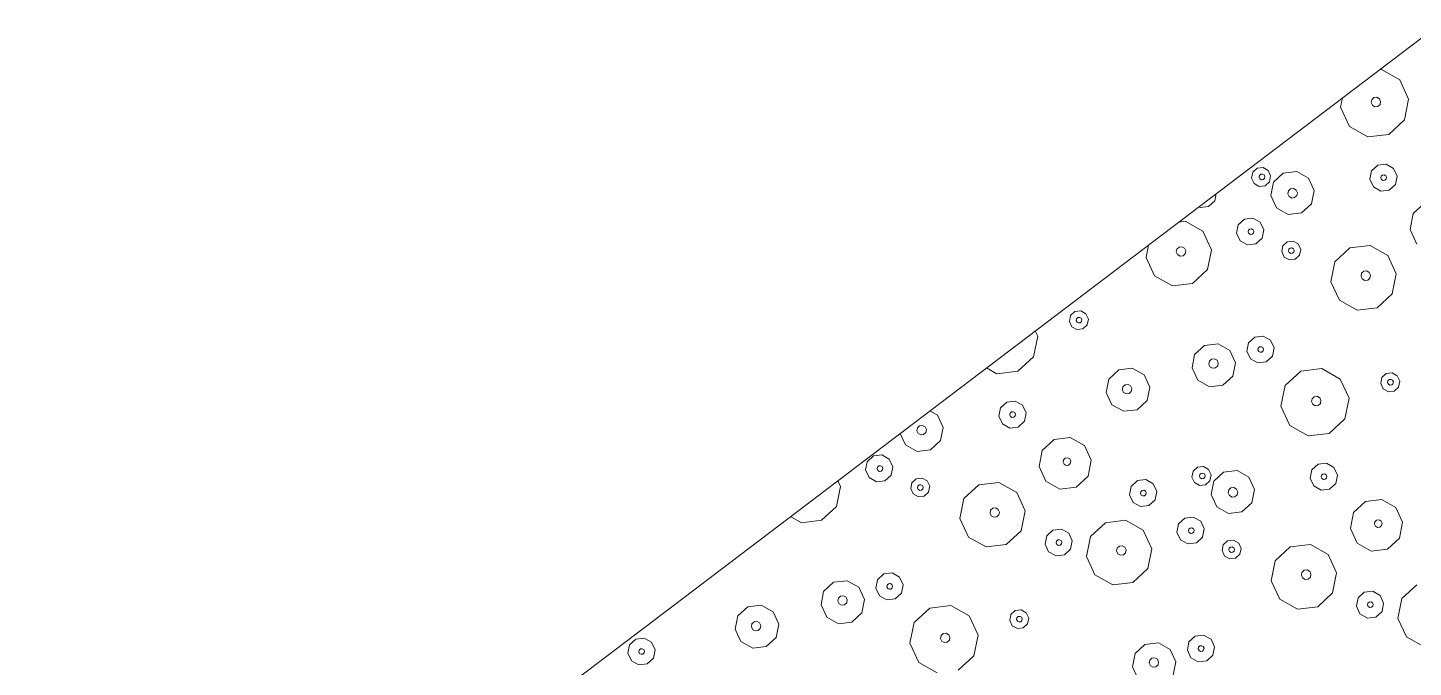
# Model space of a CAD drawing. Header units: metres. Extents: x -2858 to 512, y -1995 to 1252.
# Drawn here: x -482.28 to -474.19, y -193.64 to -189.9 of the extents above; entities that cross this region are included whole.
import ezdxf

# ---------------------------------------------------------------- set-up
doc = ezdxf.new("R2010")
doc.units = ezdxf.units.M
doc.layers.add('Calque commun', color=7, linetype='Continuous')

# ---------------------------------------------------------------- blocks, each defined once
blk = doc.blocks.new('pattern')
at = {"layer": 'Calque commun', "color": 54, "linetype": 'Continuous', "lineweight": 9}
for p, q in [((107.9762, 102.6343), (108.002, 102.5185)), ((108.002, 102.5185), (107.9548, 102.4097)), ((107.8526, 102.3493), (107.7345, 102.3606)), ((107.9548, 102.4097), (107.8526, 102.3493)), ((107.9231, 102.2424), (107.9428, 102.2878)), ((107.9428, 102.2878), (107.9854, 102.3129)), ((107.9854, 102.3129), (108.0346, 102.3082)), ((108.0346, 102.3082), (108.0716, 102.2755)), ((108.0716, 102.2755), (108.0824, 102.2272)), ((107.9339, 102.1942), (107.9231, 102.2424)), ((107.9709, 102.1614), (107.9339, 102.1942)), ((107.9853, 102.2373), (107.9894, 102.2468)), ((107.9876, 102.2272), (107.9853, 102.2373)), ((107.9953, 102.2203), (107.9876, 102.2272)), ((107.9894, 102.2468), (107.9984, 102.2521)), ((108.0057, 102.2193), (107.9953, 102.2203)), ((107.9984, 102.2521), (108.0087, 102.2511)), ((108.0146, 102.2246), (108.0057, 102.2193)), ((108.0087, 102.2511), (108.0165, 102.2442)), ((108.0188, 102.2341), (108.0146, 102.2246)), ((108.0165, 102.2442), (108.0188, 102.2341)), ((108.0627, 102.1819), (108.0201, 102.1567)), ((108.0824, 102.2272), (108.0627, 102.1819)), ((107.5178, 102.0558), (107.5996, 102.1041)), ((107.5996, 102.1041), (107.6941, 102.0951)), ((108.0201, 102.1567), (107.9709, 102.1614)), ((107.4801, 101.9687), (107.5178, 102.0558)), ((107.6941, 102.0951), (107.7653, 102.0322)), ((107.7653, 102.0322), (107.7859, 101.9396)), ((107.9954, 101.9659), (108.0976, 102.0262)), ((108.0976, 102.0262), (108.2157, 102.0149)), ((107.5007, 101.876), (107.4801, 101.9687)), ((107.5963, 101.9573), (107.6018, 101.97)), ((107.5993, 101.9438), (107.5963, 101.9573)), ((107.6097, 101.9347), (107.5993, 101.9438)), ((107.6018, 101.97), (107.6137, 101.9771)), ((107.6137, 101.9771), (107.6275, 101.9758)), ((107.6354, 101.9404), (107.6235, 101.9333)), ((107.6275, 101.9758), (107.6379, 101.9666)), ((107.6409, 101.9531), (107.6354, 101.9404)), ((107.6379, 101.9666), (107.6409, 101.9531)), ((107.7859, 101.9396), (107.7481, 101.8525)), ((107.9482, 101.857), (107.9954, 101.9659)), ((108.2157, 102.0149), (108.3046, 101.9364)), ((107.5719, 101.8132), (107.5007, 101.876)), ((107.6235, 101.9333), (107.6097, 101.9347)), ((108.0935, 101.8428), (108.1003, 101.8587)), ((108.1003, 101.8587), (108.1152, 101.8675)), ((108.1152, 101.8675), (108.1325, 101.8658)), ((108.1325, 101.8658), (108.1454, 101.8544)), ((108.3046, 101.9364), (108.3304, 101.8206)), ((107.6664, 101.8042), (107.5719, 101.8132)), ((107.7481, 101.8525), (107.6664, 101.8042)), ((107.974, 101.7412), (107.9482, 101.857)), ((108.0972, 101.8259), (108.0935, 101.8428)), ((108.1102, 101.8144), (108.0972, 101.8259)), ((108.1274, 101.8128), (108.1102, 101.8144)), ((108.1423, 101.8216), (108.1274, 101.8128)), ((108.1492, 101.8375), (108.1423, 101.8216)), ((108.1454, 101.8544), (108.1492, 101.8375)), ((108.3304, 101.8206), (108.2832, 101.7117)), ((108.0629, 101.6626), (107.974, 101.7412)), ((108.2832, 101.7117), (108.1811, 101.6514)), ((108.7726, 101.6776), (108.7923, 101.7229)), ((108.7923, 101.7229), (108.8348, 101.7481)), ((108.8348, 101.7481), (108.884, 101.7434)), ((108.884, 101.7434), (108.9211, 101.7107)), ((108.9211, 101.7107), (108.9319, 101.6624)), ((108.1811, 101.6514), (108.0629, 101.6626)), ((108.7833, 101.6293), (108.7726, 101.6776)), ((108.8204, 101.5966), (108.7833, 101.6293)), ((108.8348, 101.6725), (108.8389, 101.682)), ((108.837, 101.6623), (108.8348, 101.6725)), ((108.8448, 101.6555), (108.837, 101.6623)), ((108.8389, 101.682), (108.8479, 101.6873)), ((108.8552, 101.6545), (108.8448, 101.6555)), ((108.8479, 101.6873), (108.8582, 101.6863)), ((108.8641, 101.6598), (108.8552, 101.6545)), ((108.8582, 101.6863), (108.866, 101.6794)), ((108.8682, 101.6693), (108.8641, 101.6598)), ((108.866, 101.6794), (108.8682, 101.6693)), ((108.9122, 101.617), (108.8696, 101.5919)), ((108.9319, 101.6624), (108.9122, 101.617)), ((109.0073, 101.6126), (109.0754, 101.6528)), ((107.5461, 101.5431), (107.5657, 101.5885)), ((107.5568, 101.4949), (107.5461, 101.5431)), ((107.5657, 101.5885), (107.6083, 101.6136)), ((107.6083, 101.6136), (107.6575, 101.6089)), ((107.6083, 101.538), (107.6124, 101.5475)), ((107.6105, 101.5279), (107.6083, 101.538)), ((107.6124, 101.5475), (107.6213, 101.5528)), ((107.6213, 101.5528), (107.6317, 101.5518)), ((107.6317, 101.5518), (107.6394, 101.545)), ((107.6417, 101.5348), (107.6376, 101.5253)), ((107.6394, 101.545), (107.6417, 101.5348)), ((107.6575, 101.6089), (107.6946, 101.5762)), ((107.6946, 101.5762), (107.7053, 101.528)), ((108.8696, 101.5919), (108.8204, 101.5966)), ((108.9758, 101.54), (109.0073, 101.6126)), ((108.993, 101.4628), (108.9758, 101.54)), ((109.0688, 101.5226), (109.0757, 101.5385)), ((109.0757, 101.5385), (109.0906, 101.5473)), ((109.0906, 101.5473), (109.1078, 101.5457)), ((109.1078, 101.5457), (109.1208, 101.5342)), ((106.9012, 101.4619), (106.915, 101.4937)), ((106.9087, 101.4281), (106.9012, 101.4619)), ((106.915, 101.4937), (106.9448, 101.5113)), ((106.939, 101.4591), (106.9431, 101.4686)), ((106.9412, 101.4489), (106.939, 101.4591)), ((106.9431, 101.4686), (106.9521, 101.4739)), ((106.9448, 101.5113), (106.9792, 101.508)), ((106.9521, 101.4739), (106.9624, 101.4729)), ((106.9624, 101.4729), (106.9702, 101.466)), ((106.9724, 101.4559), (106.9683, 101.4463)), ((106.9702, 101.466), (106.9724, 101.4559)), ((106.9792, 101.508), (107.0052, 101.4851)), ((107.0052, 101.4851), (107.0127, 101.4513)), ((107.5939, 101.4622), (107.5568, 101.4949)), ((107.6431, 101.4575), (107.5939, 101.4622)), ((107.6183, 101.521), (107.6105, 101.5279)), ((107.6286, 101.52), (107.6183, 101.521)), ((107.6376, 101.5253), (107.6286, 101.52)), ((107.6857, 101.4826), (107.6431, 101.4575)), ((107.7053, 101.528), (107.6857, 101.4826)), ((108.2463, 101.4232), (108.26, 101.4549)), ((108.26, 101.4549), (108.2898, 101.4725)), ((108.2898, 101.4725), (108.3243, 101.4692)), ((108.3243, 101.4692), (108.3502, 101.4463)), ((109.0523, 101.4104), (108.993, 101.4628)), ((109.0726, 101.5057), (109.0688, 101.5226)), ((109.0856, 101.4943), (109.0726, 101.5057)), ((109.1028, 101.4927), (109.0856, 101.4943)), ((109.1177, 101.5014), (109.1028, 101.4927)), ((109.1246, 101.5173), (109.1177, 101.5014)), ((109.1208, 101.5342), (109.1246, 101.5173)), ((109.2307, 101.5157), (109.1992, 101.4431)), ((106.9347, 101.4052), (106.9087, 101.4281)), ((106.9691, 101.4019), (106.9347, 101.4052)), ((106.949, 101.442), (106.9412, 101.4489)), ((106.9594, 101.4411), (106.949, 101.442)), ((106.9683, 101.4463), (106.9594, 101.4411)), ((106.9989, 101.4195), (106.9691, 101.4019)), ((107.0127, 101.4513), (106.9989, 101.4195)), ((107.1867, 101.3393), (107.2931, 101.4022)), ((107.2931, 101.4022), (107.4162, 101.3904)), ((107.4162, 101.3904), (107.5088, 101.3086)), ((108.2538, 101.3894), (108.2463, 101.4232)), ((108.2797, 101.3665), (108.2538, 101.3894)), ((108.2857, 101.4204), (108.2898, 101.4299)), ((108.288, 101.4103), (108.2857, 101.4204)), ((108.2958, 101.4034), (108.288, 101.4103)), ((108.2898, 101.4299), (108.2988, 101.4352)), ((108.3061, 101.4024), (108.2958, 101.4034)), ((108.2988, 101.4352), (108.3091, 101.4342)), ((108.315, 101.4077), (108.3061, 101.4024)), ((108.3091, 101.4342), (108.3169, 101.4274)), ((108.344, 101.3808), (108.3142, 101.3632)), ((108.3192, 101.4172), (108.315, 101.4077)), ((108.3169, 101.4274), (108.3192, 101.4172)), ((108.3578, 101.4126), (108.344, 101.3808)), ((108.3502, 101.4463), (108.3578, 101.4126)), ((109.1311, 101.4029), (109.0523, 101.4104)), ((109.1992, 101.4431), (109.1311, 101.4029)), ((107.1375, 101.2259), (107.1867, 101.3393)), ((107.5088, 101.3086), (107.5357, 101.188)), ((107.9513, 101.2839), (108.0194, 101.3241)), ((108.0194, 101.3241), (108.0982, 101.3166)), ((108.0982, 101.3166), (108.1575, 101.2642)), ((108.3142, 101.3632), (108.2797, 101.3665)), ((107.1644, 101.1053), (107.1375, 101.2259)), ((107.2987, 101.2102), (107.3056, 101.2261)), ((107.3056, 101.2261), (107.3205, 101.2348)), ((107.3205, 101.2348), (107.3377, 101.2332)), ((107.3377, 101.2332), (107.3507, 101.2218)), ((107.3507, 101.2218), (107.3545, 101.2049)), ((107.9198, 101.2113), (107.9513, 101.2839)), ((107.937, 101.1341), (107.9198, 101.2113)), ((108.0201, 101.2036), (108.027, 101.2195)), ((108.027, 101.2195), (108.0419, 101.2283)), ((108.0419, 101.2283), (108.0591, 101.2266)), ((108.0591, 101.2266), (108.0721, 101.2152)), ((108.0721, 101.2152), (108.0758, 101.1983)), ((108.1575, 101.2642), (108.1747, 101.187)), ((108.2994, 101.1729), (108.319, 101.2182)), ((108.319, 101.2182), (108.3616, 101.2434)), ((108.3616, 101.2434), (108.4108, 101.2387)), ((108.4108, 101.2387), (108.4479, 101.206)), ((107.3025, 101.1933), (107.2987, 101.2102)), ((107.3155, 101.1818), (107.3025, 101.1933)), ((107.3327, 101.1802), (107.3155, 101.1818)), ((107.3476, 101.189), (107.3327, 101.1802)), ((107.3545, 101.2049), (107.3476, 101.189)), ((107.5357, 101.188), (107.4865, 101.0746)), ((107.9963, 101.0817), (107.937, 101.1341)), ((108.0238, 101.1867), (108.0201, 101.2036)), ((108.0368, 101.1753), (108.0238, 101.1867)), ((108.054, 101.1736), (108.0368, 101.1753)), ((108.0689, 101.1824), (108.054, 101.1736)), ((108.0758, 101.1983), (108.0689, 101.1824)), ((108.1747, 101.187), (108.1432, 101.1144)), ((108.3101, 101.1246), (108.2994, 101.1729)), ((108.3603, 101.1707), (108.3644, 101.1802)), ((108.3625, 101.1605), (108.3603, 101.1707)), ((108.3703, 101.1537), (108.3625, 101.1605)), ((108.3644, 101.1802), (108.3733, 101.1855)), ((108.3806, 101.1527), (108.3703, 101.1537)), ((108.3733, 101.1855), (108.3837, 101.1845)), ((108.3896, 101.158), (108.3806, 101.1527)), ((108.3837, 101.1845), (108.3915, 101.1776)), ((108.3937, 101.1675), (108.3896, 101.158)), ((108.3915, 101.1776), (108.3937, 101.1675)), ((108.4586, 101.1577), (108.439, 101.1123)), ((108.4479, 101.206), (108.4586, 101.1577)), ((106.415, 100.9518), (106.4622, 101.0607)), ((106.4622, 101.0607), (106.5644, 101.121)), ((106.5644, 101.121), (106.6825, 101.1097)), ((106.6825, 101.1097), (106.7715, 101.0312)), ((107.257, 101.0234), (107.1644, 101.1053)), ((107.4865, 101.0746), (107.3801, 101.0117)), ((108.0751, 101.0742), (107.9963, 101.0817)), ((108.0576, 101.0374), (108.0874, 101.055)), ((108.1432, 101.1144), (108.0751, 101.0742)), ((108.0874, 101.055), (108.1219, 101.0517)), ((108.1219, 101.0517), (108.1478, 101.0288)), ((108.3472, 101.0919), (108.3101, 101.1246)), ((108.3964, 101.0872), (108.3472, 101.0919)), ((108.439, 101.1123), (108.3964, 101.0872)), ((108.5622, 100.9586), (108.6094, 101.0675)), ((108.6094, 101.0675), (108.7116, 101.1278)), ((108.7116, 101.1278), (108.8297, 101.1165)), ((108.8297, 101.1165), (108.9187, 101.038)), ((106.2527, 101.0344), (106.215, 100.9473)), ((106.7715, 101.0312), (106.7973, 100.9154)), ((107.3801, 101.0117), (107.257, 101.0234)), ((108.0439, 101.0057), (108.0576, 101.0374)), ((108.0514, 100.9719), (108.0439, 101.0057)), ((108.0773, 100.949), (108.0514, 100.9719)), ((108.0795, 101.0053), (108.0836, 101.0148)), ((108.0818, 100.9951), (108.0795, 101.0053)), ((108.0896, 100.9883), (108.0818, 100.9951)), ((108.0836, 101.0148), (108.0926, 101.0201)), ((108.0999, 100.9873), (108.0896, 100.9883)), ((108.0926, 101.0201), (108.1029, 101.0191)), ((108.1088, 100.9926), (108.0999, 100.9873)), ((108.1029, 101.0191), (108.1107, 101.0122)), ((108.113, 101.0021), (108.1088, 100.9926)), ((108.1107, 101.0122), (108.113, 101.0021)), ((108.1554, 100.995), (108.1416, 100.9633)), ((108.1478, 101.0288), (108.1554, 100.995)), ((108.7144, 100.9602), (108.7293, 100.969)), ((108.7293, 100.969), (108.7465, 100.9674)), ((108.9187, 101.038), (108.9445, 100.9222)), ((106.1332, 100.899), (106.0387, 100.908)), ((106.215, 100.9473), (106.1332, 100.899)), ((106.4408, 100.836), (106.415, 100.9518)), ((106.5603, 100.9376), (106.5672, 100.9535)), ((106.564, 100.9207), (106.5603, 100.9376)), ((106.577, 100.9092), (106.564, 100.9207)), ((106.5672, 100.9535), (106.5821, 100.9623)), ((106.5942, 100.9076), (106.577, 100.9092)), ((106.5821, 100.9623), (106.5993, 100.9606)), ((106.6091, 100.9164), (106.5942, 100.9076)), ((106.5993, 100.9606), (106.6123, 100.9492)), ((106.616, 100.9323), (106.6091, 100.9164)), ((106.6123, 100.9492), (106.616, 100.9323)), ((106.7973, 100.9154), (106.7501, 100.8065)), ((108.1118, 100.9457), (108.0773, 100.949)), ((108.1416, 100.9633), (108.1118, 100.9457)), ((108.341, 100.8664), (108.3835, 100.8915)), ((108.3835, 100.8915), (108.4328, 100.8868)), ((108.588, 100.8428), (108.5622, 100.9586)), ((108.7075, 100.9444), (108.7144, 100.9602)), ((108.7113, 100.9275), (108.7075, 100.9444)), ((108.7242, 100.916), (108.7113, 100.9275)), ((108.7415, 100.9144), (108.7242, 100.916)), ((108.7564, 100.9232), (108.7415, 100.9144)), ((108.7465, 100.9674), (108.7595, 100.9559)), ((108.7633, 100.9391), (108.7564, 100.9232)), ((108.7595, 100.9559), (108.7633, 100.9391)), ((108.9445, 100.9222), (108.8973, 100.8133)), ((106.5297, 100.7574), (106.4408, 100.836)), ((106.7501, 100.8065), (106.6479, 100.7462)), ((107.2394, 100.7724), (107.2591, 100.8178)), ((107.2591, 100.8178), (107.3017, 100.8429)), ((107.3017, 100.8429), (107.3509, 100.8382)), ((107.3509, 100.8382), (107.3879, 100.8055)), ((108.3213, 100.821), (108.341, 100.8664)), ((108.332, 100.7728), (108.3213, 100.821)), ((108.3835, 100.8159), (108.3876, 100.8254)), ((108.3857, 100.8058), (108.3835, 100.8159)), ((108.3876, 100.8254), (108.3966, 100.8307)), ((108.3966, 100.8307), (108.4069, 100.8297)), ((108.4069, 100.8297), (108.4147, 100.8229)), ((108.4169, 100.8127), (108.4128, 100.8032)), ((108.4147, 100.8229), (108.4169, 100.8127)), ((108.4328, 100.8868), (108.4698, 100.8541)), ((108.4698, 100.8541), (108.4806, 100.8059)), ((108.677, 100.7642), (108.588, 100.8428)), ((108.8973, 100.8133), (108.7951, 100.753)), ((109.3907, 100.8025), (109.4205, 100.8201)), ((109.4205, 100.8201), (109.4549, 100.8168)), ((109.4549, 100.8168), (109.4809, 100.7939)), ((106.6479, 100.7462), (106.5297, 100.7574)), ((107.2502, 100.7241), (107.2394, 100.7724)), ((107.3016, 100.7673), (107.3057, 100.7768)), ((107.3039, 100.7571), (107.3016, 100.7673)), ((107.3116, 100.7503), (107.3039, 100.7571)), ((107.3057, 100.7768), (107.3147, 100.7821)), ((107.322, 100.7493), (107.3116, 100.7503)), ((107.3147, 100.7821), (107.325, 100.7811)), ((107.3309, 100.7546), (107.322, 100.7493)), ((107.325, 100.7811), (107.3328, 100.7742)), ((107.3351, 100.7641), (107.3309, 100.7546)), ((107.3328, 100.7742), (107.3351, 100.7641)), ((107.3987, 100.7572), (107.379, 100.7119)), ((107.3879, 100.8055), (107.3987, 100.7572)), ((107.4741, 100.7074), (107.5423, 100.7476)), ((107.5423, 100.7476), (107.621, 100.7401)), ((107.621, 100.7401), (107.6803, 100.6877)), ((108.3691, 100.7401), (108.332, 100.7728)), ((108.4183, 100.7354), (108.3691, 100.7401)), ((108.3935, 100.7989), (108.3857, 100.8058)), ((108.4039, 100.7979), (108.3935, 100.7989)), ((108.4128, 100.8032), (108.4039, 100.7979)), ((108.4609, 100.7605), (108.4183, 100.7354)), ((108.4806, 100.8059), (108.4609, 100.7605)), ((108.7951, 100.753), (108.677, 100.7642)), ((109.3769, 100.7707), (109.3907, 100.8025)), ((109.3844, 100.737), (109.3769, 100.7707)), ((109.4104, 100.7141), (109.3844, 100.737)), ((109.4147, 100.7679), (109.4188, 100.7774)), ((109.4169, 100.7578), (109.4147, 100.7679)), ((109.4247, 100.7509), (109.4169, 100.7578)), ((109.4188, 100.7774), (109.4277, 100.7827)), ((109.435, 100.7499), (109.4247, 100.7509)), ((109.4277, 100.7827), (109.4381, 100.7817)), ((109.444, 100.7552), (109.435, 100.7499)), ((109.4381, 100.7817), (109.4458, 100.7748)), ((109.4481, 100.7647), (109.444, 100.7552)), ((109.4746, 100.7284), (109.4448, 100.7108)), ((109.4458, 100.7748), (109.4481, 100.7647)), ((109.4884, 100.7601), (109.4746, 100.7284)), ((109.4809, 100.7939), (109.4884, 100.7601)), ((106.0129, 100.6379), (106.0326, 100.6833)), ((106.0326, 100.6833), (106.0751, 100.7084)), ((106.0751, 100.7084), (106.1243, 100.7038)), ((106.0792, 100.6423), (106.0882, 100.6476)), ((106.0882, 100.6476), (106.0985, 100.6466)), ((106.0985, 100.6466), (106.1063, 100.6398)), ((106.1243, 100.7038), (106.1614, 100.671)), ((106.1614, 100.671), (106.1722, 100.6228)), ((107.2872, 100.6914), (107.2502, 100.7241)), ((107.3364, 100.6867), (107.2872, 100.6914)), ((107.379, 100.7119), (107.3364, 100.6867)), ((107.4427, 100.6348), (107.4741, 100.7074)), ((107.6803, 100.6877), (107.6975, 100.6105)), ((108.8656, 100.6461), (108.8853, 100.6914)), ((108.8764, 100.5978), (108.8656, 100.6461)), ((108.8853, 100.6914), (108.9278, 100.7166)), ((108.9278, 100.7166), (108.9771, 100.7119)), ((108.9278, 100.6409), (108.9319, 100.6505)), ((108.9319, 100.6505), (108.9409, 100.6557)), ((108.9409, 100.6557), (108.9512, 100.6548)), ((108.9512, 100.6548), (108.959, 100.6479)), ((108.959, 100.6479), (108.9613, 100.6378)), ((108.9771, 100.7119), (109.0141, 100.6792)), ((109.0141, 100.6792), (109.0249, 100.6309)), ((109.4448, 100.7108), (109.4104, 100.7141)), ((109.6132, 100.5347), (109.6624, 100.6481)), ((109.6624, 100.6481), (109.7688, 100.711)), ((109.7688, 100.711), (109.8919, 100.6993)), ((106.0236, 100.5897), (106.0129, 100.6379)), ((106.0607, 100.557), (106.0236, 100.5897)), ((106.0751, 100.6328), (106.0792, 100.6423)), ((106.0773, 100.6227), (106.0751, 100.6328)), ((106.0851, 100.6158), (106.0773, 100.6227)), ((106.0955, 100.6148), (106.0851, 100.6158)), ((106.1044, 100.6201), (106.0955, 100.6148)), ((106.1085, 100.6296), (106.1044, 100.6201)), ((106.1063, 100.6398), (106.1085, 100.6296)), ((106.1525, 100.5774), (106.1099, 100.5523)), ((106.1722, 100.6228), (106.1525, 100.5774)), ((106.7269, 100.5497), (106.7567, 100.5673)), ((106.7567, 100.5673), (106.7911, 100.564)), ((106.7911, 100.564), (106.8171, 100.5411)), ((107.4599, 100.5576), (107.4427, 100.6348)), ((107.5357, 100.6174), (107.5425, 100.6333)), ((107.5394, 100.6006), (107.5357, 100.6174)), ((107.5524, 100.5891), (107.5394, 100.6006)), ((107.5425, 100.6333), (107.5574, 100.6421)), ((107.5696, 100.5875), (107.5524, 100.5891)), ((107.5574, 100.6421), (107.5747, 100.6405)), ((107.5845, 100.5963), (107.5696, 100.5875)), ((107.5747, 100.6405), (107.5876, 100.629)), ((107.5914, 100.6121), (107.5845, 100.5963)), ((107.5876, 100.629), (107.5914, 100.6121)), ((107.6975, 100.6105), (107.666, 100.5379)), ((108.9134, 100.5651), (108.8764, 100.5978)), ((108.9626, 100.5604), (108.9134, 100.5651)), ((108.9301, 100.6308), (108.9278, 100.6409)), ((108.9378, 100.6239), (108.9301, 100.6308)), ((108.9482, 100.623), (108.9378, 100.6239)), ((108.9571, 100.6282), (108.9482, 100.623)), ((108.9613, 100.6378), (108.9571, 100.6282)), ((109.0052, 100.5855), (108.9626, 100.5604)), ((109.0249, 100.6309), (109.0052, 100.5855)), ((109.9845, 100.6175), (110.0114, 100.4968)), ((105.6535, 100.4341), (105.76, 100.497)), ((105.76, 100.497), (105.883, 100.4852)), ((105.883, 100.4852), (105.9757, 100.4034)), ((106.1099, 100.5523), (106.0607, 100.557)), ((106.7131, 100.518), (106.7269, 100.5497)), ((106.7206, 100.4842), (106.7131, 100.518)), ((106.7466, 100.4613), (106.7206, 100.4842)), ((106.7525, 100.5152), (106.7567, 100.5248)), ((106.7548, 100.5051), (106.7525, 100.5152)), ((106.7626, 100.4982), (106.7548, 100.5051)), ((106.7567, 100.5248), (106.7656, 100.53)), ((106.7729, 100.4972), (106.7626, 100.4982)), ((106.7656, 100.53), (106.7759, 100.529)), ((106.7819, 100.5025), (106.7729, 100.4972)), ((106.7759, 100.529), (106.7837, 100.5222)), ((106.786, 100.512), (106.7819, 100.5025)), ((106.7837, 100.5222), (106.786, 100.512)), ((106.8246, 100.5074), (106.8108, 100.4756)), ((106.8171, 100.5411), (106.8246, 100.5074)), ((107.5192, 100.5052), (107.4599, 100.5576)), ((107.5979, 100.4977), (107.5192, 100.5052)), ((107.666, 100.5379), (107.5979, 100.4977)), ((108.4603, 100.4594), (108.5421, 100.5077)), ((108.5421, 100.5077), (108.6366, 100.4987)), ((108.6366, 100.4987), (108.7077, 100.4359)), ((109.6401, 100.4141), (109.6132, 100.5347)), ((109.7744, 100.519), (109.7813, 100.5349)), ((109.7782, 100.5021), (109.7744, 100.519)), ((109.7911, 100.4907), (109.7782, 100.5021)), ((109.7813, 100.5349), (109.7962, 100.5437)), ((109.8084, 100.489), (109.7911, 100.4907)), ((109.7962, 100.5437), (109.8134, 100.542)), ((109.8233, 100.4978), (109.8084, 100.489)), ((109.8134, 100.542), (109.8264, 100.5306)), ((109.8301, 100.5137), (109.8233, 100.4978)), ((109.8264, 100.5306), (109.8301, 100.5137)), ((110.0114, 100.4968), (109.9622, 100.3834)), ((105.6043, 100.3207), (105.6535, 100.4341)), ((105.9757, 100.4034), (106.0025, 100.2828)), ((106.4181, 100.3787), (106.4863, 100.4189)), ((106.4863, 100.4189), (106.565, 100.4114)), ((106.565, 100.4114), (106.6243, 100.359)), ((106.781, 100.458), (106.7466, 100.4613)), ((106.8108, 100.4756), (106.781, 100.458)), ((107.8832, 100.3572), (107.9147, 100.4298)), ((107.9147, 100.4298), (107.9828, 100.47)), ((107.9828, 100.47), (108.0616, 100.4625)), ((108.0616, 100.4625), (108.1209, 100.4102)), ((108.1209, 100.4102), (108.1381, 100.333)), ((108.4226, 100.3723), (108.4603, 100.4594)), ((108.7077, 100.4359), (108.7284, 100.3432)), ((108.9379, 100.3695), (109.0401, 100.4298)), ((109.0401, 100.4298), (109.1582, 100.4186)), ((109.1582, 100.4186), (109.2471, 100.34)), ((109.7327, 100.3323), (109.6401, 100.4141)), ((105.7724, 100.3209), (105.7873, 100.3297)), ((105.7873, 100.3297), (105.8046, 100.328)), ((105.8046, 100.328), (105.8175, 100.3166)), ((106.3867, 100.3061), (106.4181, 100.3787)), ((106.4938, 100.3143), (106.5087, 100.3231)), ((106.5087, 100.3231), (106.5259, 100.3214)), ((106.5259, 100.3214), (106.5389, 100.31)), ((106.6243, 100.359), (106.6415, 100.2818)), ((106.7859, 100.313), (106.8284, 100.3382)), ((106.8284, 100.3382), (106.8777, 100.3335)), ((106.8777, 100.3335), (106.9147, 100.3008)), ((107.9004, 100.28), (107.8832, 100.3572)), ((107.9837, 100.3414), (107.9905, 100.3573)), ((107.9874, 100.3245), (107.9837, 100.3414)), ((108.0004, 100.313), (107.9874, 100.3245)), ((107.9905, 100.3573), (108.0054, 100.3661)), ((108.0054, 100.3661), (108.0227, 100.3644)), ((108.0227, 100.3644), (108.0356, 100.353)), ((108.0394, 100.3361), (108.0325, 100.3202)), ((108.0356, 100.353), (108.0394, 100.3361)), ((108.1381, 100.333), (108.1066, 100.2604)), ((108.4432, 100.2797), (108.4226, 100.3723)), ((108.5388, 100.361), (108.5443, 100.3737)), ((108.5418, 100.3475), (108.5388, 100.361)), ((108.5522, 100.3383), (108.5418, 100.3475)), ((108.5443, 100.3737), (108.5562, 100.3807)), ((108.566, 100.337), (108.5522, 100.3383)), ((108.5562, 100.3807), (108.57, 100.3794)), ((108.5779, 100.344), (108.566, 100.337)), ((108.57, 100.3794), (108.5804, 100.3702)), ((108.5834, 100.3567), (108.5779, 100.344)), ((108.5804, 100.3702), (108.5834, 100.3567)), ((108.7284, 100.3432), (108.6906, 100.2561)), ((108.8907, 100.2606), (108.9379, 100.3695)), ((109.2471, 100.34), (109.2729, 100.2242)), ((109.8558, 100.3206), (109.7327, 100.3323)), ((109.9622, 100.3834), (109.8558, 100.3206)), ((105.6312, 100.2001), (105.6043, 100.3207)), ((105.7656, 100.305), (105.7724, 100.3209)), ((105.7693, 100.2881), (105.7656, 100.305)), ((105.7823, 100.2766), (105.7693, 100.2881)), ((105.7995, 100.275), (105.7823, 100.2766)), ((105.8144, 100.2838), (105.7995, 100.275)), ((105.8213, 100.2997), (105.8144, 100.2838)), ((105.8175, 100.3166), (105.8213, 100.2997)), ((106.0025, 100.2828), (105.9534, 100.1694)), ((106.4039, 100.2289), (106.3867, 100.3061)), ((106.4869, 100.2984), (106.4938, 100.3143)), ((106.4907, 100.2815), (106.4869, 100.2984)), ((106.5036, 100.2701), (106.4907, 100.2815)), ((106.5209, 100.2684), (106.5036, 100.2701)), ((106.5358, 100.2772), (106.5209, 100.2684)), ((106.5426, 100.2931), (106.5358, 100.2772)), ((106.5389, 100.31), (106.5426, 100.2931)), ((106.6415, 100.2818), (106.61, 100.2092)), ((106.7662, 100.2677), (106.7859, 100.313)), ((106.7769, 100.2194), (106.7662, 100.2677)), ((106.8271, 100.2655), (106.8312, 100.275)), ((106.8294, 100.2554), (106.8271, 100.2655)), ((106.8371, 100.2485), (106.8294, 100.2554)), ((106.8312, 100.275), (106.8402, 100.2803)), ((106.8475, 100.2475), (106.8371, 100.2485)), ((106.8402, 100.2803), (106.8505, 100.2793)), ((106.8564, 100.2528), (106.8475, 100.2475)), ((106.8505, 100.2793), (106.8583, 100.2724)), ((106.8605, 100.2623), (106.8564, 100.2528)), ((106.8583, 100.2724), (106.8605, 100.2623)), ((106.9255, 100.2525), (106.9058, 100.2071)), ((106.9147, 100.3008), (106.9255, 100.2525)), ((107.9597, 100.2277), (107.9004, 100.28)), ((108.0176, 100.3114), (108.0004, 100.313)), ((108.0325, 100.3202), (108.0176, 100.3114)), ((108.1066, 100.2604), (108.0385, 100.2202)), ((108.5144, 100.2169), (108.4432, 100.2797)), ((108.6906, 100.2561), (108.6089, 100.2079)), ((108.9165, 100.1448), (108.8907, 100.2606)), ((109.036, 100.2464), (109.0428, 100.2623)), ((109.0397, 100.2295), (109.036, 100.2464)), ((109.0428, 100.2623), (109.0577, 100.2711)), ((109.0577, 100.2711), (109.075, 100.2695)), ((109.075, 100.2695), (109.0879, 100.258)), ((109.0917, 100.2411), (109.0848, 100.2252)), ((109.0879, 100.258), (109.0917, 100.2411)), ((105.6402, 100.1922), (105.6312, 100.2001)), ((105.9534, 100.1694), (105.905, 100.1408)), ((106.4632, 100.1765), (106.4039, 100.2289)), ((106.5419, 100.169), (106.4632, 100.1765)), ((106.61, 100.2092), (106.5419, 100.169)), ((106.814, 100.1867), (106.7769, 100.2194)), ((106.8632, 100.182), (106.814, 100.1867)), ((106.9058, 100.2071), (106.8632, 100.182)), ((107.029, 100.0534), (107.0763, 100.1623)), ((107.0763, 100.1623), (107.1784, 100.2226)), ((107.1784, 100.2226), (107.2966, 100.2113)), ((107.2966, 100.2113), (107.3855, 100.1328)), ((108.0385, 100.2202), (107.9597, 100.2277)), ((108.6089, 100.2079), (108.5144, 100.2169)), ((109.0527, 100.2181), (109.0397, 100.2295)), ((109.0699, 100.2164), (109.0527, 100.2181)), ((109.0848, 100.2252), (109.0699, 100.2164)), ((109.2729, 100.2242), (109.2257, 100.1153)), ((106.5107, 100.1005), (106.5245, 100.1322)), ((106.5182, 100.0667), (106.5107, 100.1005)), ((106.5245, 100.1322), (106.5543, 100.1498)), ((106.5463, 100.1001), (106.5505, 100.1096)), ((106.5486, 100.09), (106.5463, 100.1001)), ((106.5564, 100.0831), (106.5486, 100.09)), ((106.5505, 100.1096), (106.5594, 100.1149)), ((106.5543, 100.1498), (106.5887, 100.1465)), ((106.5667, 100.0821), (106.5564, 100.0831)), ((106.5594, 100.1149), (106.5698, 100.1139)), ((106.5757, 100.0874), (106.5667, 100.0821)), ((106.5698, 100.1139), (106.5775, 100.107)), ((106.5798, 100.0969), (106.5757, 100.0874)), ((106.5775, 100.107), (106.5798, 100.0969)), ((106.5887, 100.1465), (106.6147, 100.1236)), ((106.6222, 100.0898), (106.6084, 100.0581)), ((106.6147, 100.1236), (106.6222, 100.0898)), ((107.3855, 100.1328), (107.4113, 100.017)), ((109.0054, 100.0663), (108.9165, 100.1448)), ((109.2257, 100.1153), (109.1236, 100.055)), ((109.7151, 100.0812), (109.7347, 100.1266)), ((109.7258, 100.033), (109.7151, 100.0812)), ((109.7347, 100.1266), (109.7773, 100.1517)), ((109.7773, 100.1517), (109.8265, 100.147)), ((109.7773, 100.0761), (109.7814, 100.0856)), ((109.7814, 100.0856), (109.7904, 100.0909)), ((109.7904, 100.0909), (109.8007, 100.0899)), ((109.8007, 100.0899), (109.8085, 100.0831)), ((109.8085, 100.0831), (109.8107, 100.0729)), ((109.8265, 100.147), (109.8636, 100.1143)), ((109.8636, 100.1143), (109.8744, 100.0661)), ((106.5442, 100.0438), (106.5182, 100.0667)), ((106.5786, 100.0405), (106.5442, 100.0438)), ((106.6084, 100.0581), (106.5786, 100.0405)), ((107.0548, 99.9376), (107.029, 100.0534)), ((107.1743, 100.0392), (107.1812, 100.0551)), ((107.1781, 100.0223), (107.1743, 100.0392)), ((107.1911, 100.0108), (107.1781, 100.0223)), ((107.1812, 100.0551), (107.1961, 100.0639)), ((107.2083, 100.0092), (107.1911, 100.0108)), ((107.1961, 100.0639), (107.2133, 100.0622)), ((107.2232, 100.018), (107.2083, 100.0092)), ((107.2133, 100.0622), (107.2263, 100.0508)), ((107.2301, 100.0339), (107.2232, 100.018)), ((107.2263, 100.0508), (107.2301, 100.0339)), ((107.4113, 100.017), (107.3641, 99.9081)), ((108.5082, 99.9921), (108.5508, 100.0173)), ((108.5508, 100.0173), (108.6, 100.0126)), ((108.6, 100.0126), (108.6371, 99.9799)), ((109.1236, 100.055), (109.0054, 100.0663)), ((109.7629, 100.0002), (109.7258, 100.033)), ((109.8121, 99.9956), (109.7629, 100.0002)), ((109.7795, 100.066), (109.7773, 100.0761)), ((109.7873, 100.0591), (109.7795, 100.066)), ((109.7977, 100.0581), (109.7873, 100.0591)), ((109.8066, 100.0634), (109.7977, 100.0581)), ((109.8107, 100.0729), (109.8066, 100.0634)), ((109.8547, 100.0207), (109.8121, 99.9956)), ((109.8744, 100.0661), (109.8547, 100.0207)), ((109.9183, 99.9436), (109.9498, 100.0162)), ((109.9498, 100.0162), (110.0179, 100.0564)), ((110.0179, 100.0564), (110.0967, 100.0489)), ((110.0967, 100.0489), (110.156, 99.9966)), ((106.8137, 99.9647), (106.8504, 99.9863)), ((106.8504, 99.9863), (106.8996, 99.9817)), ((106.8996, 99.9817), (106.9367, 99.9489)), ((106.9367, 99.9489), (106.9385, 99.9405)), ((107.0833, 99.9124), (107.0548, 99.9376)), ((108.4886, 99.9468), (108.5082, 99.9921)), ((108.4993, 99.8985), (108.4886, 99.9468)), ((108.5508, 99.9417), (108.5549, 99.9512)), ((108.553, 99.9315), (108.5508, 99.9417)), ((108.5608, 99.9247), (108.553, 99.9315)), ((108.5549, 99.9512), (108.5638, 99.9565)), ((108.5711, 99.9237), (108.5608, 99.9247)), ((108.5638, 99.9565), (108.5742, 99.9555)), ((108.5801, 99.9289), (108.5711, 99.9237)), ((108.5742, 99.9555), (108.5819, 99.9486)), ((108.5842, 99.9385), (108.5801, 99.9289)), ((108.5819, 99.9486), (108.5842, 99.9385)), ((108.6478, 99.9316), (108.6282, 99.8862)), ((108.6371, 99.9799), (108.6478, 99.9316)), ((109.9355, 99.8664), (109.9183, 99.9436)), ((110.0113, 99.9263), (110.0182, 99.9422)), ((110.0151, 99.9094), (110.0113, 99.9263)), ((110.0182, 99.9422), (110.0331, 99.951)), ((110.0331, 99.951), (110.0503, 99.9493)), ((110.0503, 99.9493), (110.0633, 99.9379)), ((110.0671, 99.921), (110.0602, 99.9051)), ((110.0633, 99.9379), (110.0671, 99.921)), ((110.1732, 99.9194), (110.1417, 99.8468)), ((110.156, 99.9966), (110.1732, 99.9194)), ((107.3641, 99.9081), (107.3002, 99.8704)), ((107.8437, 99.8655), (107.8575, 99.8973)), ((107.8512, 99.8318), (107.8437, 99.8655)), ((107.8575, 99.8973), (107.8873, 99.9149)), ((107.8815, 99.8627), (107.8856, 99.8722)), ((107.8837, 99.8526), (107.8815, 99.8627)), ((107.8915, 99.8457), (107.8837, 99.8526)), ((107.8856, 99.8722), (107.8946, 99.8775)), ((107.8873, 99.9149), (107.9217, 99.9116)), ((107.9019, 99.8447), (107.8915, 99.8457)), ((107.8946, 99.8775), (107.9049, 99.8765)), ((107.9108, 99.85), (107.9019, 99.8447)), ((107.9049, 99.8765), (107.9127, 99.8696)), ((107.9149, 99.8595), (107.9108, 99.85)), ((107.9127, 99.8696), (107.9149, 99.8595)), ((107.9217, 99.9116), (107.9477, 99.8887)), ((107.9552, 99.8549), (107.9414, 99.8232)), ((107.9477, 99.8887), (107.9552, 99.8549)), ((108.5364, 99.8658), (108.4993, 99.8985)), ((108.5856, 99.8611), (108.5364, 99.8658)), ((108.6282, 99.8862), (108.5856, 99.8611)), ((109.1888, 99.8268), (109.2025, 99.8586)), ((109.2025, 99.8586), (109.2323, 99.8762)), ((109.2323, 99.8762), (109.2668, 99.8729)), ((109.2323, 99.8336), (109.2413, 99.8389)), ((109.2413, 99.8389), (109.2516, 99.8379)), ((109.2516, 99.8379), (109.2594, 99.831)), ((109.2668, 99.8729), (109.2927, 99.85)), ((109.2927, 99.85), (109.3003, 99.8162)), ((109.9948, 99.8141), (109.9355, 99.8664)), ((110.0281, 99.8979), (110.0151, 99.9094)), ((110.0453, 99.8963), (110.0281, 99.8979)), ((110.0602, 99.9051), (110.0453, 99.8963)), ((110.1417, 99.8468), (110.0736, 99.8066)), ((107.8772, 99.8089), (107.8512, 99.8318)), ((107.9116, 99.8056), (107.8772, 99.8089)), ((107.9414, 99.8232), (107.9116, 99.8056)), ((108.1292, 99.743), (108.2356, 99.8058)), ((108.2356, 99.8058), (108.3587, 99.7941)), ((108.3587, 99.7941), (108.4513, 99.7123)), ((109.1963, 99.793), (109.1888, 99.8268)), ((109.2222, 99.7701), (109.1963, 99.793)), ((109.2567, 99.7668), (109.2222, 99.7701)), ((109.2282, 99.8241), (109.2323, 99.8336)), ((109.2305, 99.8139), (109.2282, 99.8241)), ((109.2383, 99.8071), (109.2305, 99.8139)), ((109.2486, 99.8061), (109.2383, 99.8071)), ((109.2575, 99.8113), (109.2486, 99.8061)), ((109.2865, 99.7844), (109.2567, 99.7668)), ((109.2617, 99.8209), (109.2575, 99.8113)), ((109.2594, 99.831), (109.2617, 99.8209)), ((109.3003, 99.8162), (109.2865, 99.7844)), ((110.0736, 99.8066), (109.9948, 99.8141)), ((110.3904, 99.7387), (110.4585, 99.7789)), ((110.4585, 99.7789), (110.5373, 99.7714)), ((110.5373, 99.7714), (110.5966, 99.719)), ((108.1159, 99.7123), (108.1292, 99.743)), ((108.4513, 99.7123), (108.4665, 99.6443)), ((108.8623, 99.6149), (108.8938, 99.6875)), ((108.8938, 99.6875), (108.9619, 99.7277)), ((108.9619, 99.7277), (109.0407, 99.7202)), ((109.0407, 99.7202), (109.1, 99.6679)), ((110.3589, 99.6661), (110.3904, 99.7387)), ((110.4662, 99.6661), (110.4811, 99.6749)), ((110.4811, 99.6749), (110.4984, 99.6733)), ((110.5966, 99.719), (110.6138, 99.6418)), ((108.8734, 99.5654), (108.8623, 99.6149)), ((108.9626, 99.6073), (108.9695, 99.6231)), ((108.9663, 99.5904), (108.9626, 99.6073)), ((108.9695, 99.6231), (108.9844, 99.6319)), ((108.9844, 99.6319), (109.0016, 99.6303)), ((109.0016, 99.6303), (109.0146, 99.6188)), ((109.0183, 99.6019), (109.0114, 99.5861)), ((109.0146, 99.6188), (109.0183, 99.6019)), ((109.1, 99.6679), (109.1172, 99.5907)), ((109.2419, 99.5765), (109.2615, 99.6219)), ((109.2615, 99.6219), (109.3041, 99.647)), ((109.3041, 99.647), (109.3533, 99.6423)), ((109.3533, 99.6423), (109.3904, 99.6096)), ((109.3904, 99.6096), (109.4011, 99.5613)), ((110.3761, 99.5889), (110.3589, 99.6661)), ((110.4593, 99.6502), (110.4662, 99.6661)), ((110.4631, 99.6333), (110.4593, 99.6502)), ((110.4761, 99.6219), (110.4631, 99.6333)), ((110.4933, 99.6202), (110.4761, 99.6219)), ((110.5082, 99.629), (110.4933, 99.6202)), ((110.4984, 99.6733), (110.5113, 99.6618)), ((110.5151, 99.6449), (110.5082, 99.629)), ((110.5113, 99.6618), (110.5151, 99.6449)), ((110.6138, 99.6418), (110.5823, 99.5692)), ((108.9793, 99.5789), (108.9663, 99.5904)), ((108.9965, 99.5773), (108.9793, 99.5789)), ((109.0114, 99.5861), (108.9965, 99.5773)), ((109.1172, 99.5907), (109.0882, 99.5238)), ((109.2526, 99.5283), (109.2419, 99.5765)), ((109.2897, 99.4955), (109.2526, 99.5283)), ((109.3028, 99.5743), (109.3069, 99.5838)), ((109.305, 99.5642), (109.3028, 99.5743)), ((109.3128, 99.5573), (109.305, 99.5642)), ((109.3069, 99.5838), (109.3158, 99.5891)), ((109.3232, 99.5563), (109.3128, 99.5573)), ((109.3158, 99.5891), (109.3262, 99.5881)), ((109.3321, 99.5616), (109.3232, 99.5563)), ((109.3262, 99.5881), (109.334, 99.5813)), ((109.3362, 99.5711), (109.3321, 99.5616)), ((109.334, 99.5813), (109.3362, 99.5711)), ((109.3815, 99.516), (109.3389, 99.4908)), ((109.4011, 99.5613), (109.3815, 99.516)), ((109.5519, 99.4711), (109.6541, 99.5314)), ((109.6541, 99.5314), (109.7722, 99.5202)), ((109.7722, 99.5202), (109.8612, 99.4416)), ((110.4354, 99.5365), (110.3761, 99.5889)), ((110.5142, 99.529), (110.4354, 99.5365)), ((110.5823, 99.5692), (110.5142, 99.529)), ((109.3389, 99.4908), (109.2897, 99.4955)), ((109.537, 99.4368), (109.5519, 99.4711)), ((109.8612, 99.4416), (109.8769, 99.3709)), ((110.9642, 99.2556), (110.9839, 99.301)), ((110.9839, 99.301), (111.0265, 99.3261)), ((111.0265, 99.3261), (111.0757, 99.3214)), ((111.0757, 99.3214), (111.1128, 99.2887)), ((111.1128, 99.2887), (111.1235, 99.2404)), ((110.975, 99.2074), (110.9642, 99.2556)), ((111.012, 99.1746), (110.975, 99.2074)), ((111.0264, 99.2505), (111.0306, 99.26)), ((111.0287, 99.2404), (111.0264, 99.2505)), ((111.0365, 99.2335), (111.0287, 99.2404)), ((111.0306, 99.26), (111.0395, 99.2653)), ((111.0468, 99.2325), (111.0365, 99.2335)), ((111.0395, 99.2653), (111.0498, 99.2643)), ((111.0557, 99.2378), (111.0468, 99.2325)), ((111.0498, 99.2643), (111.0576, 99.2574)), ((111.0599, 99.2473), (111.0557, 99.2378)), ((111.0576, 99.2574), (111.0599, 99.2473)), ((111.1038, 99.1951), (111.0613, 99.1699)), ((111.1235, 99.2404), (111.1038, 99.1951)), ((111.0613, 99.1699), (111.012, 99.1746))]:
    blk.add_line(p, q, dxfattribs=at)
at = {"layer": 'Calque commun', "color": 7, "linetype": 'Continuous', "lineweight": 9}
mesh = blk.add_polyface(dxfattribs=at)
corners = [(70.8497, 113.5412), (53.8349, 19.1692), (74.7282, 106.3237), (76.0435, 113.5984), (74.769, 106.1763), (58.8077, 18.2701), (114.1703, 105.207), (114.1703, 98.5387)]
mesh.append_faces([[corners[k] for k in face] for face in [(3, 4, 6)]], dxfattribs={"vtx0": -1, "vtx1": -1, "color": 7})
mesh.append_faces([[corners[k] for k in face] for face in [(3, 2, 4)]], dxfattribs={"vtx0": -1, "vtx2": -1, "color": 7})
mesh.append_faces([[corners[k] for k in face] for face in [(5, 2, 1)]], dxfattribs={"vtx1": -1, "color": 7})
mesh.append_faces([[corners[k] for k in face] for face in [(0, 1, 2), (3, 0, 2)]], dxfattribs={"vtx1": -1, "vtx2": -1, "color": 7})
mesh.append_faces([[corners[k] for k in face] for face in [(4, 7, 6)]], dxfattribs={"vtx2": -1, "color": 7})

msp = doc.modelspace()

# ---------------------------------------------------------------- block references
at = {"layer": 'Calque commun', "color": 0, "linetype": 'ByBlock', "lineweight": -2, "rotation": 228.1617603435354}
msp.add_blockref('pattern', (-478.5712, -44.6144), dxfattribs=at)

doc.saveas('drawing.dxf')
